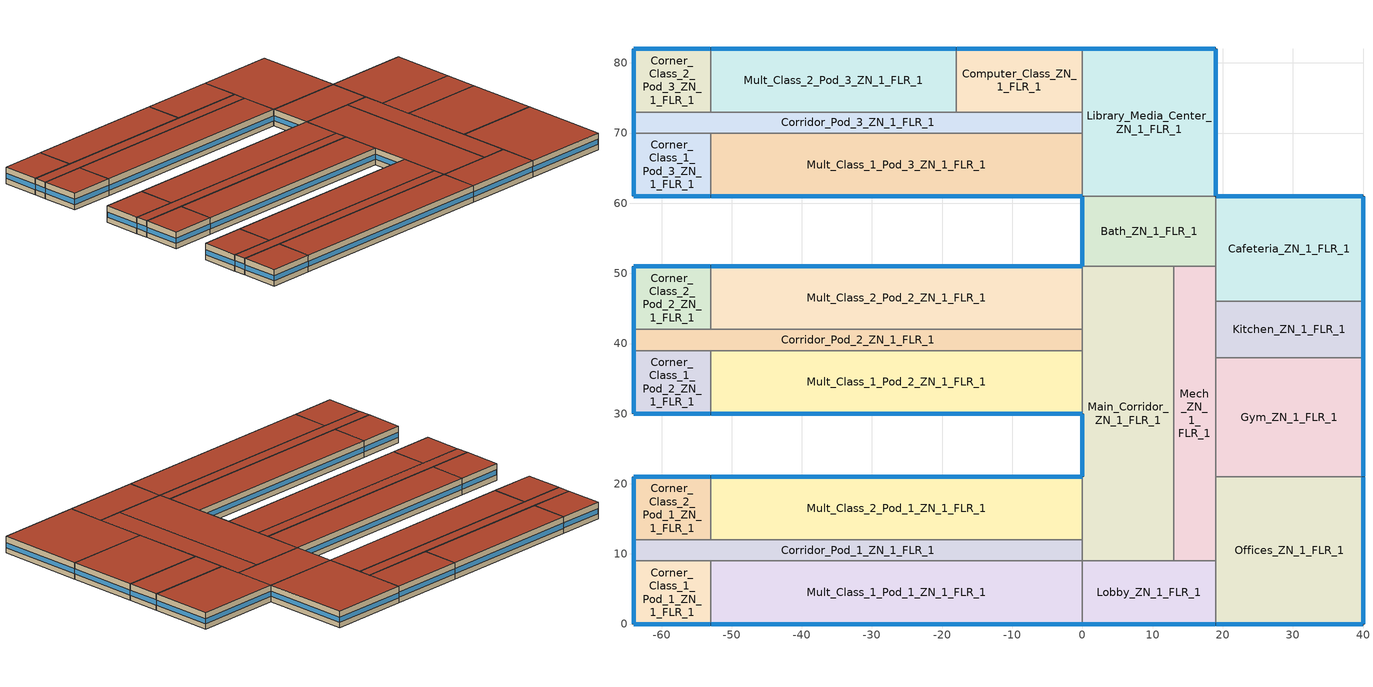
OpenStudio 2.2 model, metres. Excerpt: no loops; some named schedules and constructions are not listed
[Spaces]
Library_Media_Center_ZN_1_FLR_1
 floor ground: 19,82 19,61 0,61 0,82 z0
 wall outside: 19,61 19,82 0,82 z0:4
 wall to Computer_Class_ZN_1_FLR_1: 0,82 0,73 z0:4
 wall to Bath_ZN_1_FLR_1: 0,61 19,61 z0:4
 wall to Mult_Class_1_Pod_3_ZN_1_FLR_1: 0,70 0,61 z0:4
 wall to Corridor_Pod_3_ZN_1_FLR_1: 0,73 0,70 z0:4
 window: 19,61.05 19,81.95 / 18.95,82 0.05,82 z1.29:2.51
 roof outside: 19,61 19,82 0,82 0,61 z4
Main_Corridor_ZN_1_FLR_1
 floor ground: 13,51 13,9 0,9 0,51 z0
 wall outside: 0,30 0,21 z0:4
 wall to Lobby_ZN_1_FLR_1: 0,9 13,9 z0:4
 wall to Mult_Class_2_Pod_2_ZN_1_FLR_1: 0,51 0,42 z0:4
 wall to Mult_Class_2_Pod_1_ZN_1_FLR_1: 0,21 0,12 z0:4
 wall to Corridor_Pod_1_ZN_1_FLR_1: 0,12 0,9 z0:4
 wall to Bath_ZN_1_FLR_1: 13,51 0,51 z0:4
 wall to Mech_ZN_1_FLR_1: 13,9 13,51 z0:4
 wall to Corridor_Pod_2_ZN_1_FLR_1: 0,42 0,39 z0:4
 wall to Mult_Class_1_Pod_2_ZN_1_FLR_1: 0,39 0,30 z0:4
 window: 0,29.95 0,21.05 z1.29:2.52
 roof outside: 13,9 13,51 0,51 0,9 z4
Corridor_Pod_2_ZN_1_FLR_1
 floor ground: 0,42 0,39 -64,39 -64,42 z0
 wall outside: -64,42 -64,39 z0:4
 wall to Corner_Class_2_Pod_2_ZN_1_FLR_1: -53,42 -64,42 z0:4
 wall to Mult_Class_1_Pod_2_ZN_1_FLR_1: -53,39 0,39 z0:4
 wall to Corner_Class_1_Pod_2_ZN_1_FLR_1: -64,39 -53,39 z0:4
 wall to Mult_Class_2_Pod_2_ZN_1_FLR_1: 0,42 -53,42 z0:4
 window: -64,41.95 -64,39.05 z1.29:2.55
 roof outside: 0,39 0,42 -64,42 -64,39 z4
Kitchen_ZN_1_FLR_1
 floor ground: 40,46 40,38 19,38 19,46 z0
 wall outside: 40,38 40,46 z0:4
 wall to Mech_ZN_1_FLR_1: 19,46 19,38 z0:4
 wall to Cafeteria_ZN_1_FLR_1: 40,46 19,46 z0:4
 wall to Gym_ZN_1_FLR_1: 19,38 40,38 z0:4
 window: 40,38.05 40,45.95 z1.29:2.52
 roof outside: 40,38 40,46 19,46 19,38 z4
Computer_Class_ZN_1_FLR_1
 floor ground: 0,82 0,73 -18,73 -18,82 z0
 wall outside: 0,82 -18,82 z0:4
 wall to Corridor_Pod_3_ZN_1_FLR_1: -18,73 0,73 z0:4
 wall to Mult_Class_2_Pod_3_ZN_1_FLR_1: -18,82 -18,73 z0:4
 window: -0.05,82 -17.95,82 z1.29:2.51
 roof outside: 0,73 0,82 -18,82 -18,73 z4
Corner_Class_2_Pod_2_ZN_1_FLR_1
 floor ground: -53,51 -53,42 -64,42 -64,51 z0
 wall outside: -53,51 -64,51 -64,42 z0:4
 wall to Mult_Class_2_Pod_2_ZN_1_FLR_1: -53,42 -53,51 z0:4
 window: -53.05,51 -63.95,51 z1.29:2.51; -64,50.95 -64,42.05 z1.29:2.52
 roof outside: -53,42 -53,51 -64,51 -64,42 z4
Corridor_Pod_3_ZN_1_FLR_1
 floor ground: 0,73 0,70 -64,70 -64,73 z0
 wall outside: -64,73 -64,70 z0:4
 wall to Mult_Class_2_Pod_3_ZN_1_FLR_1: -18,73 -53,73 z0:4
 wall to Corner_Class_2_Pod_3_ZN_1_FLR_1: -53,73 -64,73 z0:4
 wall to Mult_Class_1_Pod_3_ZN_1_FLR_1: -53,70 0,70 z0:4
 wall to Corner_Class_1_Pod_3_ZN_1_FLR_1: -64,70 -53,70 z0:4
 window: -64,72.95 -64,70.05 z1.29:2.55
 roof outside: 0,70 0,73 -64,73 -64,70 z4
Mech_ZN_1_FLR_1
 floor ground: 19,51 19,9 13,9 13,51 z0
 wall to Lobby_ZN_1_FLR_1: 13,9 19,9 z0:4
 wall to Offices_ZN_1_FLR_1: 19,9 19,21 z0:4
 wall to Gym_ZN_1_FLR_1: 19,21 19,38 z0:4
 wall to Bath_ZN_1_FLR_1: 19,51 13,51 z0:4
 wall to Cafeteria_ZN_1_FLR_1: 19,46 19,51 z0:4
 roof outside: 19,9 19,51 13,51 13,9 z4
Mult_Class_1_Pod_1_ZN_1_FLR_1
 floor ground: 0,9 0,0 -53,0 -53,9 z0
 wall outside: -53,0 0,0 z0:4
 wall to Lobby_ZN_1_FLR_1: 0,0 0,9 z0:4
 wall to Corridor_Pod_1_ZN_1_FLR_1: 0,9 -53,9 z0:4
 wall to Corner_Class_1_Pod_1_ZN_1_FLR_1: -53,9 -53,0 z0:4
 window: -52.95,0 -0.05,0 z1.29:2.5
 roof outside: 0,0 0,9 -53,9 -53,0 z4
Mult_Class_1_Pod_2_ZN_1_FLR_1
 floor ground: 0,39 0,30 -53,30 -53,39 z0
 wall outside: -53,30 0,30 z0:4
 wall to Corner_Class_1_Pod_2_ZN_1_FLR_1: -53,39 -53,30 z0:4
 window: -52.95,30 -0.05,30 z1.29:2.5
 roof outside: 0,30 0,39 -53,39 -53,30 z4
Cafeteria_ZN_1_FLR_1
 floor ground: 40,61 40,46 19,46 19,61 z0
 wall outside: 40,46 40,61 19,61 z0:4
 wall to Bath_ZN_1_FLR_1: 19,61 19,51 z0:4
 window: 39.95,61 19.05,61 / 40,46.05 40,60.95 z1.29:2.51
 roof outside: 40,46 40,61 19,61 19,46 z4
Corner_Class_2_Pod_3_ZN_1_FLR_1
 floor ground: -53,82 -53,73 -64,73 -64,82 z0
 wall outside: -53,82 -64,82 -64,73 z0:4
 wall to Mult_Class_2_Pod_3_ZN_1_FLR_1: -53,73 -53,82 z0:4
 window: -64,81.95 -64,73.05 z1.29:2.52; -53.05,82 -63.95,82 z1.29:2.51
 roof outside: -53,73 -53,82 -64,82 -64,73 z4
Corner_Class_2_Pod_1_ZN_1_FLR_1
 floor ground: -53,21 -53,12 -64,12 -64,21 z0
 wall outside: -53,21 -64,21 -64,12 z0:4
 wall to Mult_Class_2_Pod_1_ZN_1_FLR_1: -53,12 -53,21 z0:4
 wall to Corridor_Pod_1_ZN_1_FLR_1: -64,12 -53,12 z0:4
 window: -53.05,21 -63.95,21 z1.29:2.51; -64,20.95 -64,12.05 z1.29:2.52
 roof outside: -53,12 -53,21 -64,21 -64,12 z4
Corridor_Pod_1_ZN_1_FLR_1
 floor ground: 0,12 0,9 -64,9 -64,12 z0
 wall outside: -64,12 -64,9 z0:4
 wall to Corner_Class_1_Pod_1_ZN_1_FLR_1: -64,9 -53,9 z0:4
 wall to Mult_Class_2_Pod_1_ZN_1_FLR_1: 0,12 -53,12 z0:4
 window: -64,11.95 -64,9.05 z1.29:2.55
 roof outside: 0,9 0,12 -64,12 -64,9 z4
Mult_Class_2_Pod_2_ZN_1_FLR_1
 floor ground: 0,51 0,42 -53,42 -53,51 z0
 wall outside: 0,51 -53,51 z0:4
 window: -0.05,51 -52.95,51 z1.29:2.5
 roof outside: 0,42 0,51 -53,51 -53,42 z4
Bath_ZN_1_FLR_1
 floor ground: 19,61 19,51 0,51 0,61 z0
 wall outside: 0,61 0,51 z0:4
 window: 0,60.95 0,51.05 z1.29:2.51
 roof outside: 19,51 19,61 0,61 0,51 z4
Corner_Class_1_Pod_3_ZN_1_FLR_1
 floor ground: -53,70 -53,61 -64,61 -64,70 z0
 wall outside: -64,70 -64,61 -53,61 z0:4
 wall to Mult_Class_1_Pod_3_ZN_1_FLR_1: -53,61 -53,70 z0:4
 window: -64,69.95 -64,61.05 z1.29:2.52; -63.95,61 -53.05,61 z1.29:2.51
 roof outside: -53,61 -53,70 -64,70 -64,61 z4
Gym_ZN_1_FLR_1
 floor ground: 40,38 40,21 19,21 19,38 z0
 wall outside: 40,21 40,38 z0:4
 wall to Offices_ZN_1_FLR_1: 19,21 40,21 z0:4
 window: 40,21.05 40,37.95 z1.29:2.51
 roof outside: 40,21 40,38 19,38 19,21 z4
Lobby_ZN_1_FLR_1
 floor ground: 19,9 19,0 0,0 0,9 z0
 wall outside: 0,0 19,0 z0:4
 wall to Offices_ZN_1_FLR_1: 19,0 19,9 z0:4
 window: 0.05,0 18.95,0 z1.29:2.51
 roof outside: 19,0 19,9 0,9 0,0 z4
Mult_Class_2_Pod_1_ZN_1_FLR_1
 floor ground: 0,21 0,12 -53,12 -53,21 z0
 wall outside: 0,21 -53,21 z0:4
 window: -0.05,21 -52.95,21 z1.29:2.5
 roof outside: 0,12 0,21 -53,21 -53,12 z4
Mult_Class_2_Pod_3_ZN_1_FLR_1
 floor ground: -18,82 -18,73 -53,73 -53,82 z0
 wall outside: -18,82 -53,82 z0:4
 window: -18.05,82 -52.95,82 z1.29:2.5
 roof outside: -18,73 -18,82 -53,82 -53,73 z4
Offices_ZN_1_FLR_1
 floor ground: 40,21 40,0 19,0 19,21 z0
 wall outside: 19,0 40,0 40,21 z0:4
 window: 19.05,0 39.95,0 / 40,0.05 40,20.95 z1.29:2.51
 roof outside: 40,0 40,21 19,21 19,0 z4
Mult_Class_1_Pod_3_ZN_1_FLR_1
 floor ground: 0,70 0,61 -53,61 -53,70 z0
 wall outside: -53,61 0,61 z0:4
 window: -52.95,61 -0.05,61 z1.29:2.5
 roof outside: 0,61 0,70 -53,70 -53,61 z4
Corner_Class_1_Pod_2_ZN_1_FLR_1
 floor ground: -53,39 -53,30 -64,30 -64,39 z0
 wall outside: -64,39 -64,30 -53,30 z0:4
 window: -64,38.95 -64,30.05 z1.29:2.52; -63.95,30 -53.05,30 z1.29:2.51
 roof outside: -53,30 -53,39 -64,39 -64,30 z4
Corner_Class_1_Pod_1_ZN_1_FLR_1
 floor ground: -53,9 -53,0 -64,0 -64,9 z0
 wall outside: -64,9 -64,0 -53,0 z0:4
 window: -63.95,0 -53.05,0 z1.29:2.51; -64,8.95 -64,0.05 z1.29:2.52
 roof outside: -53,0 -53,9 -64,9 -64,0 z4
[Site]
Estevan_SK_CAN: Latitude {deg}=49.22; Longitude {deg}=-102.97; Time Zone {hr}=-6; Elevation {m}=581; Terrain=City
[Building]
NECB 2011-PrimarySchool-NECB HDD Method-CAN_SK_Estevan.718620_CWEC.epw created: 2017-07-10 19:31:49 +0000: North Axis {deg}=0; Default Construction Set=NECB 2011 - PriSchl - NECB HDD Method at climate 7a; Standards Number of Stories=1; Standards Number of Above Ground Stories=1; Standards Building Type=PrimarySchool
[Site:GroundTemperature:BuildingSurface]
19.527, 19.502, 19.536, 19.598, 20.002, 21.64, 22.225, 22.375, 21.449, 20.121, 19.802, 19.633
[Site:WaterMainsTemperature]
Calculation Method=Correlation; Annual Average Outdoor Air Temperature {C}=3.73333; Maximum Difference In Monthly Average Outdoor Air Temperatures {deltaC}=35.1
[SizingPeriod:DesignDay] Barometric Pressure {Pa}=94537; Sky Clearness=0; Rain Indicator=0; Snow Indicator=0; Day of Month=21; Daylight Saving Time Indicator=0; Humidity Indicating Type=Wetbulb; Dry-Bulb Temperature Range Modifier Type=DefaultMultipliers
Name | Maximum Dry-Bulb Temperature {C} | Daily Dry-Bulb Temperature Range {deltaC} | Humidity Indicating Conditions at Maximum Dry-Bulb | Wind Speed {m/s} | Wind Direction {deg} | Month | Day Type | Solar Model Indicator | ASHRAE Taub | ASHRAE Taud
Estevan Ann Clg .4% Condns WB=>MDB | 28.2 | 13 | 21.4 | 5.8 | 180 | 7 | SummerDesignDay | ASHRAETau | 0.384 | 2.254
Estevan Ann Clg .4% Condns DB=>MWB | 32.2 | 13 | 19.2 | 5.8 | 180 | 7 | SummerDesignDay | ASHRAETau | 0.384 | 2.254
Estevan Ann Htg 99.6% Condns DB | -32.7 | 0 | -32.7 | 4.6 | 290 | 1 | WinterDesignDay | ASHRAEClearSky
[Material:NoMass]
CP02 CARPET PAD: Roughness=VeryRough; Thermal Resistance {m2-K/W}=0.21648; Thermal Absorptance=0.9; Solar Absorptance=0.7; Visible Absorptance=0.8
[Material]
Name | Roughness | Thickness {m} | Conductivity {W/m-K} | Density {kg/m3} | Specific Heat {J/kg-K} | Thermal Absorptance | Solar Absorptance | Visible Absorptance
100mm Normalweight concrete floor | MediumSmooth | 0.1016 | 2.31 | 2322 | 832
G01 13mm gypsum board | Smooth | 0.0127 | 0.16 | 800 | 1090 | 0.9 | 0.7 | 0.5
G05 25mm wood | MediumSmooth | 0.0254 | 0.15 | 608 | 1630 | 0.9 | 0.5 | 0.5
[Construction]
Typical Interior Floor: 100mm Normalweight concrete floor, CP02 CARPET PAD
Typical Interior Wall: G01 13mm gypsum board, G01 13mm gypsum board
Typical Interior Ceiling: CP02 CARPET PAD, 100mm Normalweight concrete floor
Typical Interior Window: Clear 3mm
Typical Interior Door; Typical Interior Partition: G05 25mm wood
Customized Fenestration: cond=0.220 tvis=0.220 tsol=0.232: Customized Fenestration:: cond=0.220 tvis=0.220 tsol=0.232
Customized Fenestration: cond=0.220 tvis=0.441 tsol=0.279: Customized Fenestration:: cond=0.220 tvis=0.441 tsol=0.279
Customized Fenestration: cond=0.220 tvis=0.294 tsol=0.332: Customized Fenestration:: cond=0.220 tvis=0.294 tsol=0.332
Customized Fenestration: cond=0.220 tvis=0.898 tsol=0.837: Customized Fenestration:: cond=0.220 tvis=0.898 tsol=0.837
[DefaultConstructionSet]
NECB 2011 - PriSchl - NECB HDD Method at climate 7a: Default Exterior Surface Constructions=NECB 2011 - PriSchl - NECB HDD Method at climate 7a; Default Interior Surface Constructions=Default Surface Constructions 2; Default Ground Contact Surface Constructions=NECB 2011 - PriSchl - NECB HDD Method at climate 7a 1; Default Exterior SubSurface Constructions=NECB 2011 - PriSchl - NECB HDD Method at climate 7a; Default Interior SubSurface Constructions=Default Sub Surface Constructions 2; Interior Partition Construction=Typical Interior Partition
[DefaultSurfaceConstructions]
Name | Floor Construction | Wall Construction | Roof Ceiling Construction
Default Surface Constructions 2 | Typical Interior Floor | Typical Interior Wall | Typical Interior Ceiling
NECB 2011 - PriSchl - NECB HDD Method at climate 7a | Customized opaque construction {62a47ee5-7b50-4892-9b88-618a219ac987} to conductance of 0.162 | Customized opaque construction {0a3989c9-b129-4290-8fd6-cc4d9d13fbb4} to conductance of 0.21 | Customized opaque construction {e06d9729-eaa1-4a2a-bd25-5a8fb33cf9aa} to conductance of 0.162
NECB 2011 - PriSchl - NECB HDD Method at climate 7a 1 | Customized opaque construction {0be42065-6c56-4ac6-b2bf-4bf30fea9607} to conductance of 0.757 | Customized opaque construction {0be42065-6c56-4ac6-b2bf-4bf30fea9607} to conductance of 0.284 | Customized opaque construction {0be42065-6c56-4ac6-b2bf-4bf30fea9607} to conductance of 0.284
[DefaultSubSurfaceConstructions]
Name | Fixed Window Construction | Operable Window Construction | Door Construction | Glass Door Construction | Overhead Door Construction | Skylight Construction | Tubular Daylight Dome Construction | Tubular Daylight Diffuser Construction
Default Sub Surface Constructions 2 | Typical Interior Window | Typical Interior Window | Typical Interior Door
NECB 2011 - PriSchl - NECB HDD Method at climate 7a | Customized Fenestration: cond=0.220 tvis=0.220 tsol=0.232 | Customized Fenestration: cond=0.220 tvis=0.220 tsol=0.232 | Customized opaque construction {472b7b39-3f8b-4ff4-ad2d-059c4a38a858} to conductance of 2.2 | Customized Fenestration: cond=0.220 tvis=0.441 tsol=0.279 | Customized opaque construction {4b677029-2db3-4b89-9838-3745e2e176c3} to conductance of 2.2 | Customized Fenestration: cond=0.220 tvis=0.294 tsol=0.332 | Customized Fenestration: cond=0.220 tvis=0.898 tsol=0.837 | Customized Fenestration: cond=0.220 tvis=0.898 tsol=0.837
[WindowMaterial:Glazing]
Clear 3mm: Optical Data Type=SpectralAverage; Thickness {m}=0.003; Solar Transmittance at Normal Incidence=0.837; Front Side Solar Reflectance at Normal Incidence=0.075; Back Side Solar Reflectance at Normal Incidence=0.075; Visible Transmittance at Normal Incidence=0.898; Front Side Visible Reflectance at Normal Incidence=0.081; Back Side Visible Reflectance at Normal Incidence=0.081; Infrared Transmittance at Normal Incidence=0; Front Side Infrared Hemispherical Emissivity=0.84; Back Side Infrared Hemispherical Emissivity=0.84; Conductivity {W/m-K}=0.9; Dirt Correction Factor for Solar and Visible Transmittance=1; Solar Diffusing=No
[WindowMaterial:SimpleGlazingSystem] U-Factor {W/m2-K}=2.2; Solar Heat Gain Coefficient=0.6; Visible Transmittance=0.21
Customized Fenestration:: cond=0.220 tvis=0.220 tsol=0.232; Customized Fenestration:: cond=0.220 tvis=0.441 tsol=0.279; Customized Fenestration:: cond=0.220 tvis=0.294 tsol=0.332; Customized Fenestration:: cond=0.220 tvis=0.898 tsol=0.837
[Space] Building Story=Building Story 1; Part of Total Floor Area=Yes
Name | Space Type | Thermal Zone
Corner_Class_2_Pod_3_ZN_1_FLR_1 | Space Function Classroom/lecture/training | Sp-Corner_Class_2_Pod_3_ZN_1_FLR_1 Sys-3 Flr-1 Sch-D HPlcmt-north ZN
Library_Media_Center_ZN_1_FLR_1 | Space Function Library - reading | Sp-Library_Media_Center_ZN_1_FLR_1 Sys-3 Flr-1 Sch-C HPlcmt-east ZN
Main_Corridor_ZN_1_FLR_1 | Space Function Corr. >= 2.4m wide-sch-D | Sp-Main_Corridor_ZN_1_FLR_1 Sys-3 Flr-1 Sch-D HPlcmt-west ZN
Corridor_Pod_2_ZN_1_FLR_1 | Space Function Corr. >= 2.4m wide-sch-D | Sp-Corridor_Pod_2_ZN_1_FLR_1 Sys-3 Flr-1 Sch-D HPlcmt-west ZN
Mult_Class_2_Pod_2_ZN_1_FLR_1 | Space Function Classroom/lecture/training | Sp-Mult_Class_2_Pod_2_ZN_1_FLR_1 Sys-3 Flr-1 Sch-D HPlcmt-north ZN
Kitchen_ZN_1_FLR_1 | Space Function Food preparation | Sp-Kitchen_ZN_1_FLR_1 Sys-3 Flr-1 Sch-B HPlcmt-east ZN
Mult_Class_1_Pod_3_ZN_1_FLR_1 | Space Function Classroom/lecture/training | Sp-Mult_Class_1_Pod_3_ZN_1_FLR_1 Sys-3 Flr-1 Sch-D HPlcmt-south ZN
Corridor_Pod_1_ZN_1_FLR_1 | Space Function Corr. >= 2.4m wide-sch-D | Sp-Corridor_Pod_1_ZN_1_FLR_1 Sys-3 Flr-1 Sch-D HPlcmt-west ZN
Computer_Class_ZN_1_FLR_1 | Space Function Classroom/lecture/training | Sp-Computer_Class_ZN_1_FLR_1 Sys-3 Flr-1 Sch-D HPlcmt-north ZN
Mult_Class_1_Pod_2_ZN_1_FLR_1 | Space Function Classroom/lecture/training | Sp-Mult_Class_1_Pod_2_ZN_1_FLR_1 Sys-3 Flr-1 Sch-D HPlcmt-south ZN
Mult_Class_2_Pod_1_ZN_1_FLR_1 | Space Function Classroom/lecture/training | Sp-Mult_Class_2_Pod_1_ZN_1_FLR_1 Sys-3 Flr-1 Sch-D HPlcmt-north ZN
Corner_Class_2_Pod_2_ZN_1_FLR_1 | Space Function Classroom/lecture/training | Sp-Corner_Class_2_Pod_2_ZN_1_FLR_1 Sys-3 Flr-1 Sch-D HPlcmt-north ZN
Mult_Class_1_Pod_1_ZN_1_FLR_1 | Space Function Classroom/lecture/training | Sp-Mult_Class_1_Pod_1_ZN_1_FLR_1 Sys-3 Flr-1 Sch-D HPlcmt-south ZN
Corner_Class_1_Pod_1_ZN_1_FLR_1 | Space Function Classroom/lecture/training | Sp-Corner_Class_1_Pod_1_ZN_1_FLR_1 Sys-3 Flr-1 Sch-D HPlcmt-south ZN
Corridor_Pod_3_ZN_1_FLR_1 | Space Function Corr. >= 2.4m wide-sch-D | Sp-Corridor_Pod_3_ZN_1_FLR_1 Sys-3 Flr-1 Sch-D HPlcmt-west ZN
Mech_ZN_1_FLR_1 | Space Function Electrical/Mechanical-sch-D | Sp-Mech_ZN_1_FLR_1 Sys-3 Flr-1 Sch-D HPlcmt-core ZN
Cafeteria_ZN_1_FLR_1 | Space Function Conf./meet./multi-purpose | Sp-Cafeteria_ZN_1_FLR_1 Sys-3 Flr-1 Sch-C HPlcmt-north ZN
Corner_Class_2_Pod_1_ZN_1_FLR_1 | Space Function Classroom/lecture/training | Sp-Corner_Class_2_Pod_1_ZN_1_FLR_1 Sys-3 Flr-1 Sch-D HPlcmt-north ZN
Bath_ZN_1_FLR_1 | Space Function Washroom-sch-D | Sp-Bath_ZN_1_FLR_1 Sys-3 Flr-1 Sch-D HPlcmt-west ZN
Corner_Class_1_Pod_3_ZN_1_FLR_1 | Space Function Classroom/lecture/training | Sp-Corner_Class_1_Pod_3_ZN_1_FLR_1 Sys-3 Flr-1 Sch-D HPlcmt-south ZN
Corner_Class_1_Pod_2_ZN_1_FLR_1 | Space Function Classroom/lecture/training | Sp-Corner_Class_1_Pod_2_ZN_1_FLR_1 Sys-3 Flr-1 Sch-D HPlcmt-south ZN
Offices_ZN_1_FLR_1 | Space Function Office - enclosed | Sp-Offices_ZN_1_FLR_1 Sys-3 Flr-1 Sch-A HPlcmt-east ZN
Gym_ZN_1_FLR_1 | Space Function Gym - play | Sp-Gym_ZN_1_FLR_1 Sys-3 Flr-1 Sch-B HPlcmt-east ZN
Lobby_ZN_1_FLR_1 | Space Function Lobby - elevator | Sp-Lobby_ZN_1_FLR_1 Sys-3 Flr-1 Sch-C HPlcmt-south ZN
Mult_Class_2_Pod_3_ZN_1_FLR_1 | Space Function Classroom/lecture/training | Sp-Mult_Class_2_Pod_3_ZN_1_FLR_1 Sys-3 Flr-1 Sch-D HPlcmt-north ZN
[BuildingStory]
Building Story 1: Nominal Z Coordinate {m}=0
[SpaceType] Standards Building Type=Space Function
Name | Default Schedule Set | Design Specification Outdoor Air Object | Standards Space Type
Space Function Washroom-sch-D | Space Function Washroom-sch-D Schedule Set | Space Function Washroom-sch-D Ventilation | Washroom-sch-D
Space Function Conf./meet./multi-purpose | Space Function Conf./meet./multi-purpose Schedule Set | Space Function Conf./meet./multi-purpose Ventilation | Conf./meet./multi-purpose
Space Function Classroom/lecture/training | Space Function Classroom/lecture/training Schedule Set | Space Function Classroom/lecture/training Ventilation | Classroom/lecture/training
Space Function Corr. >= 2.4m wide-sch-D | Space Function Corr. >= 2.4m wide-sch-D Schedule Set | Space Function Corr. >= 2.4m wide-sch-D Ventilation | Corr. >= 2.4m wide-sch-D
Space Function Gym - play | Space Function Gym - play Schedule Set | Space Function Gym - play Ventilation | Gym - play
Space Function Food preparation | Space Function Food preparation Schedule Set | Space Function Food preparation Ventilation | Food preparation
Space Function Library - reading | Space Function Library - reading Schedule Set | Space Function Library - reading Ventilation | Library - reading
Space Function Lobby - elevator | Space Function Lobby - elevator Schedule Set | Space Function Lobby - elevator Ventilation | Lobby - elevator
Space Function Electrical/Mechanical-sch-D | Space Function Electrical/Mechanical-sch-D Schedule Set | Space Function Electrical/Mechanical-sch-D Ventilation | Electrical/Mechanical-sch-D
Space Function Office - enclosed | Space Function Office - enclosed Schedule Set | Space Function Office - enclosed Ventilation | Office - enclosed
[People:Definition] Number of People Calculation Method=People/Area; Fraction Radiant=0.3
Name | People per Space Floor Area {person/m2}
Space Function Classroom/lecture/training People Definition | 0.133365
Space Function Conf./meet./multi-purpose People Definition; Space Function Gym - play People Definition | 0.199993
Space Function Corr. >= 2.4m wide-sch-D People Definition | 0.0100104
Space Function Electrical/Mechanical-sch-D People Definition | 0.0049514
Space Function Food preparation People Definition; Space Function Library - reading People Definition; Space Function Office - enclosed People Definition | 0.0500522
Space Function Lobby - elevator People Definition | 0.0999967
Space Function Washroom-sch-D People Definition | 0.0333681
[People] Work Efficiency Schedule=Work Efficiency Schedule; Clothing Insulation Schedule=Clothing Schedule; Air Velocity Schedule=Air Velocity Schedule
Name | People Definition | Space or SpaceType
Space Function Classroom/lecture/training People | Space Function Classroom/lecture/training People Definition | Space Function Classroom/lecture/training
Space Function Conf./meet./multi-purpose People | Space Function Conf./meet./multi-purpose People Definition | Space Function Conf./meet./multi-purpose
Space Function Corr. >= 2.4m wide-sch-D People | Space Function Corr. >= 2.4m wide-sch-D People Definition | Space Function Corr. >= 2.4m wide-sch-D
Space Function Electrical/Mechanical-sch-D People | Space Function Electrical/Mechanical-sch-D People Definition | Space Function Electrical/Mechanical-sch-D
Space Function Food preparation People | Space Function Food preparation People Definition | Space Function Food preparation
Space Function Gym - play People | Space Function Gym - play People Definition | Space Function Gym - play
Space Function Library - reading People | Space Function Library - reading People Definition | Space Function Library - reading
Space Function Lobby - elevator People | Space Function Lobby - elevator People Definition | Space Function Lobby - elevator
Space Function Office - enclosed People | Space Function Office - enclosed People Definition | Space Function Office - enclosed
Space Function Washroom-sch-D People | Space Function Washroom-sch-D People Definition | Space Function Washroom-sch-D
[Lights:Definition] Design Level Calculation Method=Watts/Area; Fraction Radiant=0.5; Fraction Visible=0.2
Name | Watts per Space Floor Area {W/m2}
Space Function Classroom/lecture/training Lights Definition | 11.9699
Space Function Conf./meet./multi-purpose Lights Definition | 11.8799
Space Function Corr. >= 2.4m wide-sch-D Lights Definition | 7.09994
Space Function Electrical/Mechanical-sch-D Lights Definition | 13.2999
Space Function Food preparation Lights Definition | 10.6999
Space Function Gym - play Lights Definition | 12.8999
Space Function Library - reading Lights Definition | 9.99992
Space Function Lobby - elevator Lights Definition | 6.89994
Space Function Office - enclosed Lights Definition | 11.8999
Space Function Washroom-sch-D Lights Definition | 9.44992
[Lights]
Name | Lights Definition | Space or SpaceType
Space Function Classroom/lecture/training Lights | Space Function Classroom/lecture/training Lights Definition | Space Function Classroom/lecture/training
Space Function Conf./meet./multi-purpose Lights | Space Function Conf./meet./multi-purpose Lights Definition | Space Function Conf./meet./multi-purpose
Space Function Corr. >= 2.4m wide-sch-D Lights | Space Function Corr. >= 2.4m wide-sch-D Lights Definition | Space Function Corr. >= 2.4m wide-sch-D
Space Function Electrical/Mechanical-sch-D Lights | Space Function Electrical/Mechanical-sch-D Lights Definition | Space Function Electrical/Mechanical-sch-D
Space Function Food preparation Lights | Space Function Food preparation Lights Definition | Space Function Food preparation
Space Function Gym - play Lights | Space Function Gym - play Lights Definition | Space Function Gym - play
Space Function Library - reading Lights | Space Function Library - reading Lights Definition | Space Function Library - reading
Space Function Lobby - elevator Lights | Space Function Lobby - elevator Lights Definition | Space Function Lobby - elevator
Space Function Office - enclosed Lights | Space Function Office - enclosed Lights Definition | Space Function Office - enclosed
Space Function Washroom-sch-D Lights | Space Function Washroom-sch-D Lights Definition | Space Function Washroom-sch-D
[ElectricEquipment:Definition] Design Level Calculation Method=Watts/Area; Fraction Radiant=0.5
Name | Watts per Space Floor Area {W/m2}
Space Function Classroom/lecture/training Elec Equip Definition | 4.99996
Space Function Conf./meet./multi-purpose Elec Equip Definition; Space Function Electrical/Mechanical-sch-D Elec Equip Definition; Space Function Library - reading Elec Equip Definition; Space Function Lobby - elevator Elec Equip Definition; Space Function Washroom-sch-D Elec Equip Definition | 0.999992
Space Function Food preparation Elec Equip Definition | 9.99992
Space Function Gym - play Elec Equip Definition | 1.49999
Space Function Office - enclosed Elec Equip Definition | 7.49994
[ElectricEquipment]
Name | Electric Equipment Definition | Space or SpaceType
Space Function Classroom/lecture/training Elec Equip | Space Function Classroom/lecture/training Elec Equip Definition | Space Function Classroom/lecture/training
Space Function Conf./meet./multi-purpose Elec Equip | Space Function Conf./meet./multi-purpose Elec Equip Definition | Space Function Conf./meet./multi-purpose
Space Function Electrical/Mechanical-sch-D Elec Equip | Space Function Electrical/Mechanical-sch-D Elec Equip Definition | Space Function Electrical/Mechanical-sch-D
Space Function Food preparation Elec Equip | Space Function Food preparation Elec Equip Definition | Space Function Food preparation
Space Function Gym - play Elec Equip | Space Function Gym - play Elec Equip Definition | Space Function Gym - play
Space Function Library - reading Elec Equip | Space Function Library - reading Elec Equip Definition | Space Function Library - reading
Space Function Lobby - elevator Elec Equip | Space Function Lobby - elevator Elec Equip Definition | Space Function Lobby - elevator
Space Function Office - enclosed Elec Equip | Space Function Office - enclosed Elec Equip Definition | Space Function Office - enclosed
Space Function Washroom-sch-D Elec Equip | Space Function Washroom-sch-D Elec Equip Definition | Space Function Washroom-sch-D
[DesignSpecification:OutdoorAir] Outdoor Air Method=Sum
Name | Outdoor Air Flow per Floor Area {m3/s-m2}
Space Function Classroom/lecture/training Ventilation | 0.00278384
Space Function Conf./meet./multi-purpose Ventilation | 0.0015748
Space Function Corr. >= 2.4m wide-sch-D Ventilation; Space Function Electrical/Mechanical-sch-D Ventilation; Space Function Washroom-sch-D Ventilation | 0.0003048
Space Function Food preparation Ventilation | 0.0013716
Space Function Gym - play Ventilation | 0.001524
Space Function Library - reading Ventilation | 0.0008636
Space Function Lobby - elevator Ventilation | 0.0041148
Space Function Office - enclosed Ventilation | 0.0004318
[DefaultScheduleSet] People Activity Level Schedule=NECB-Activity; Infiltration Schedule=Always On
Name | Number of People Schedule | Lighting Schedule | Electric Equipment Schedule
Space Function Classroom/lecture/training Schedule Set; Space Function Corr. >= 2.4m wide-sch-D Schedule Set; Space Function Electrical/Mechanical-sch-D Schedule Set; Space Function Washroom-sch-D Schedule Set | NECB-D-Occupancy | NECB-D-Lighting | NECB-D-Electric-Equipment
Space Function Conf./meet./multi-purpose Schedule Set; Space Function Library - reading Schedule Set; Space Function Lobby - elevator Schedule Set | NECB-C-Occupancy | NECB-C-Lighting | NECB-C-Electric-Equipment
Space Function Food preparation Schedule Set; Space Function Gym - play Schedule Set | NECB-B-Occupancy | NECB-B-Lighting | NECB-B-Electric-Equipment
Space Function Office - enclosed Schedule Set | NECB-A-Occupancy | NECB-A-Lighting | NECB-A-Electric-Equipment
[ThermostatSetpoint:DualSetpoint]
Name | Heating Setpoint Temperature Schedule | Cooling Setpoint Temperature Schedule
Space Function Classroom/lecture/training Thermostat 14; Space Function Classroom/lecture/training Thermostat 15; Space Function Classroom/lecture/training Thermostat 16; Space Function Classroom/lecture/training Thermostat 17; Space Function Classroom/lecture/training Thermostat 18; Space Function Classroom/lecture/training Thermostat 19; Space Function Classroom/lecture/training Thermostat 20; Space Function Corr. >= 2.4m wide-sch-D Thermostat 5; Space Function Corr. >= 2.4m wide-sch-D Thermostat 6; Space Function Washroom-sch-D Thermostat 2; Space Function Corr. >= 2.4m wide-sch-D Thermostat 7; Space Function Corr. >= 2.4m wide-sch-D Thermostat 8; Space Function Classroom/lecture/training Thermostat 21; Space Function Classroom/lecture/training Thermostat 22; Space Function Classroom/lecture/training Thermostat 23; Space Function Classroom/lecture/training Thermostat 24; Space Function Classroom/lecture/training Thermostat 25; Space Function Classroom/lecture/training Thermostat 26; Space Function Electrical/Mechanical-sch-D Thermostat 2 | NECB-D-Thermostat Setpoint-Heating | NECB-D-Thermostat Setpoint-Cooling
Space Function Conf./meet./multi-purpose Thermostat 2; Space Function Library - reading Thermostat 2; Space Function Lobby - elevator Thermostat 2 | NECB-C-Thermostat Setpoint-Heating | NECB-C-Thermostat Setpoint-Cooling
Space Function Gym - play Thermostat 2; Space Function Food preparation Thermostat 2 | NECB-B-Thermostat Setpoint-Heating | NECB-B-Thermostat Setpoint-Cooling
Space Function Office - enclosed Thermostat 2 | NECB-A-Thermostat Setpoint-Heating | NECB-A-Thermostat Setpoint-Cooling
[SpaceInfiltration:DesignFlowRate] Schedule=Always On Discrete; Design Flow Rate Calculation Method=Flow/ExteriorArea; Flow per Exterior Surface Area {m3/s-m2}=0.00025; Constant Term Coefficient=0; Temperature Term Coefficient=0; Velocity Term Coefficient=0.224; Velocity Squared Term Coefficient=0
Name | Space or SpaceType
Bath_ZN_1_FLR_1 Infiltration | Bath_ZN_1_FLR_1
Cafeteria_ZN_1_FLR_1 Infiltration | Cafeteria_ZN_1_FLR_1
Computer_Class_ZN_1_FLR_1 Infiltration | Computer_Class_ZN_1_FLR_1
Corner_Class_1_Pod_1_ZN_1_FLR_1 Infiltration | Corner_Class_1_Pod_1_ZN_1_FLR_1
Corner_Class_1_Pod_2_ZN_1_FLR_1 Infiltration | Corner_Class_1_Pod_2_ZN_1_FLR_1
Corner_Class_1_Pod_3_ZN_1_FLR_1 Infiltration | Corner_Class_1_Pod_3_ZN_1_FLR_1
Corner_Class_2_Pod_1_ZN_1_FLR_1 Infiltration | Corner_Class_2_Pod_1_ZN_1_FLR_1
Corner_Class_2_Pod_2_ZN_1_FLR_1 Infiltration | Corner_Class_2_Pod_2_ZN_1_FLR_1
Corner_Class_2_Pod_3_ZN_1_FLR_1 Infiltration | Corner_Class_2_Pod_3_ZN_1_FLR_1
Corridor_Pod_1_ZN_1_FLR_1 Infiltration | Corridor_Pod_1_ZN_1_FLR_1
Corridor_Pod_2_ZN_1_FLR_1 Infiltration | Corridor_Pod_2_ZN_1_FLR_1
Corridor_Pod_3_ZN_1_FLR_1 Infiltration | Corridor_Pod_3_ZN_1_FLR_1
Gym_ZN_1_FLR_1 Infiltration | Gym_ZN_1_FLR_1
Kitchen_ZN_1_FLR_1 Infiltration | Kitchen_ZN_1_FLR_1
Library_Media_Center_ZN_1_FLR_1 Infiltration | Library_Media_Center_ZN_1_FLR_1
Lobby_ZN_1_FLR_1 Infiltration | Lobby_ZN_1_FLR_1
Main_Corridor_ZN_1_FLR_1 Infiltration | Main_Corridor_ZN_1_FLR_1
Mech_ZN_1_FLR_1 Infiltration | Mech_ZN_1_FLR_1
Mult_Class_1_Pod_1_ZN_1_FLR_1 Infiltration | Mult_Class_1_Pod_1_ZN_1_FLR_1
Mult_Class_1_Pod_2_ZN_1_FLR_1 Infiltration | Mult_Class_1_Pod_2_ZN_1_FLR_1
Mult_Class_1_Pod_3_ZN_1_FLR_1 Infiltration | Mult_Class_1_Pod_3_ZN_1_FLR_1
Mult_Class_2_Pod_1_ZN_1_FLR_1 Infiltration | Mult_Class_2_Pod_1_ZN_1_FLR_1
Mult_Class_2_Pod_2_ZN_1_FLR_1 Infiltration | Mult_Class_2_Pod_2_ZN_1_FLR_1
Mult_Class_2_Pod_3_ZN_1_FLR_1 Infiltration | Mult_Class_2_Pod_3_ZN_1_FLR_1
Offices_ZN_1_FLR_1 Infiltration | Offices_ZN_1_FLR_1
[ThermalZone] Use Ideal Air Loads=No
Name | Thermostat
Sp-Corner_Class_2_Pod_1_ZN_1_FLR_1 Sys-3 Flr-1 Sch-D HPlcmt-north ZN | Space Function Classroom/lecture/training Thermostat 14
Sp-Mult_Class_2_Pod_3_ZN_1_FLR_1 Sys-3 Flr-1 Sch-D HPlcmt-north ZN | Space Function Classroom/lecture/training Thermostat 15
Sp-Computer_Class_ZN_1_FLR_1 Sys-3 Flr-1 Sch-D HPlcmt-north ZN | Space Function Classroom/lecture/training Thermostat 16
Sp-Corner_Class_2_Pod_3_ZN_1_FLR_1 Sys-3 Flr-1 Sch-D HPlcmt-north ZN | Space Function Classroom/lecture/training Thermostat 17
Sp-Mult_Class_2_Pod_1_ZN_1_FLR_1 Sys-3 Flr-1 Sch-D HPlcmt-north ZN | Space Function Classroom/lecture/training Thermostat 18
Sp-Mult_Class_2_Pod_2_ZN_1_FLR_1 Sys-3 Flr-1 Sch-D HPlcmt-north ZN | Space Function Classroom/lecture/training Thermostat 19
Sp-Corner_Class_2_Pod_2_ZN_1_FLR_1 Sys-3 Flr-1 Sch-D HPlcmt-north ZN | Space Function Classroom/lecture/training Thermostat 20
Sp-Corridor_Pod_2_ZN_1_FLR_1 Sys-3 Flr-1 Sch-D HPlcmt-west ZN | Space Function Corr. >= 2.4m wide-sch-D Thermostat 5
Sp-Main_Corridor_ZN_1_FLR_1 Sys-3 Flr-1 Sch-D HPlcmt-west ZN | Space Function Corr. >= 2.4m wide-sch-D Thermostat 6
Sp-Bath_ZN_1_FLR_1 Sys-3 Flr-1 Sch-D HPlcmt-west ZN | Space Function Washroom-sch-D Thermostat 2
Sp-Corridor_Pod_1_ZN_1_FLR_1 Sys-3 Flr-1 Sch-D HPlcmt-west ZN | Space Function Corr. >= 2.4m wide-sch-D Thermostat 7
Sp-Corridor_Pod_3_ZN_1_FLR_1 Sys-3 Flr-1 Sch-D HPlcmt-west ZN | Space Function Corr. >= 2.4m wide-sch-D Thermostat 8
Sp-Mult_Class_1_Pod_2_ZN_1_FLR_1 Sys-3 Flr-1 Sch-D HPlcmt-south ZN | Space Function Classroom/lecture/training Thermostat 21
Sp-Mult_Class_1_Pod_3_ZN_1_FLR_1 Sys-3 Flr-1 Sch-D HPlcmt-south ZN | Space Function Classroom/lecture/training Thermostat 22
Sp-Corner_Class_1_Pod_2_ZN_1_FLR_1 Sys-3 Flr-1 Sch-D HPlcmt-south ZN | Space Function Classroom/lecture/training Thermostat 23
Sp-Corner_Class_1_Pod_3_ZN_1_FLR_1 Sys-3 Flr-1 Sch-D HPlcmt-south ZN | Space Function Classroom/lecture/training Thermostat 24
Sp-Corner_Class_1_Pod_1_ZN_1_FLR_1 Sys-3 Flr-1 Sch-D HPlcmt-south ZN | Space Function Classroom/lecture/training Thermostat 25
Sp-Mult_Class_1_Pod_1_ZN_1_FLR_1 Sys-3 Flr-1 Sch-D HPlcmt-south ZN | Space Function Classroom/lecture/training Thermostat 26
Sp-Mech_ZN_1_FLR_1 Sys-3 Flr-1 Sch-D HPlcmt-core ZN | Space Function Electrical/Mechanical-sch-D Thermostat 2
Sp-Cafeteria_ZN_1_FLR_1 Sys-3 Flr-1 Sch-C HPlcmt-north ZN | Space Function Conf./meet./multi-purpose Thermostat 2
Sp-Library_Media_Center_ZN_1_FLR_1 Sys-3 Flr-1 Sch-C HPlcmt-east ZN | Space Function Library - reading Thermostat 2
Sp-Lobby_ZN_1_FLR_1 Sys-3 Flr-1 Sch-C HPlcmt-south ZN | Space Function Lobby - elevator Thermostat 2
Sp-Gym_ZN_1_FLR_1 Sys-3 Flr-1 Sch-B HPlcmt-east ZN | Space Function Gym - play Thermostat 2
Sp-Kitchen_ZN_1_FLR_1 Sys-3 Flr-1 Sch-B HPlcmt-east ZN | Space Function Food preparation Thermostat 2
Sp-Offices_ZN_1_FLR_1 Sys-3 Flr-1 Sch-A HPlcmt-east ZN | Space Function Office - enclosed Thermostat 2
[Schedule:Ruleset]
Clothing Schedule: Default Day Schedule=Clothing Schedule Default Winter Clothes
Air Velocity Schedule: Default Day Schedule=Air Velocity Schedule Default
Work Efficiency Schedule: Default Day Schedule=Work Efficiency Schedule Default
NECB-D-Occupancy: Default Day Schedule=NECB-D-Occupancy Default
NECB-Activity: Default Day Schedule=NECB-Activity Default; Summer Design Day Schedule=NECB-Activity Summer Design Day; Winter Design Day Schedule=NECB-Activity Winter Design Day
NECB-D-Lighting: Default Day Schedule=NECB-D-Lighting Default
NECB-D-Electric-Equipment: Default Day Schedule=NECB-D-Electric-Equipment Default
Always On: Default Day Schedule=Always On Default
NECB-D-Thermostat Setpoint-Heating: Default Day Schedule=NECB-D-Thermostat Setpoint-Heating Default
NECB-D-Thermostat Setpoint-Cooling: Default Day Schedule=NECB-D-Thermostat Setpoint-Cooling Default
NECB-C-Occupancy: Default Day Schedule=NECB-C-Occupancy Default
NECB-C-Lighting: Default Day Schedule=NECB-C-Lighting Default
NECB-C-Electric-Equipment: Default Day Schedule=NECB-C-Electric-Equipment Default
NECB-C-Thermostat Setpoint-Heating: Default Day Schedule=NECB-C-Thermostat Setpoint-Heating Default
NECB-C-Thermostat Setpoint-Cooling: Default Day Schedule=NECB-C-Thermostat Setpoint-Cooling Default
NECB-B-Occupancy: Default Day Schedule=NECB-B-Occupancy Default
NECB-B-Lighting: Default Day Schedule=NECB-B-Lighting Default
NECB-B-Electric-Equipment: Default Day Schedule=NECB-B-Electric-Equipment Default
NECB-B-Thermostat Setpoint-Heating: Default Day Schedule=NECB-B-Thermostat Setpoint-Heating Default
NECB-B-Thermostat Setpoint-Cooling: Default Day Schedule=NECB-B-Thermostat Setpoint-Cooling Default
NECB-A-Occupancy: Default Day Schedule=NECB-A-Occupancy Default
NECB-A-Lighting: Default Day Schedule=NECB-A-Lighting Default
NECB-A-Electric-Equipment: Default Day Schedule=NECB-A-Electric-Equipment Default
NECB-A-Thermostat Setpoint-Heating: Default Day Schedule=NECB-A-Thermostat Setpoint-Heating Default
NECB-A-Thermostat Setpoint-Cooling: Default Day Schedule=NECB-A-Thermostat Setpoint-Cooling Default
[Schedule:Day]
Clothing Schedule Default Winter Clothes; Always On Default: 24, 0, 1
Clothing Schedule Summer Clothes: 24, 0, 0.5
Air Velocity Schedule Default: 24, 0, 0.2
Work Efficiency Schedule Default; NECB-D-Occupancy Sat Day; NECB-D-Occupancy Sun|Hol Day: 24, 0, 0
NECB-D-Occupancy Default; NECB-D-Occupancy Default|Wkdy Day: 8, 0, 0, 9, 0, 0.1, 12, 0, 0.9, 16, 0, 0.8, 17, 0, 0.5, 18, 0, 0.2, 19, 0, 0.1, 22, 0, 0.3, 23, 0, 0.1, 24, 0, 0
NECB-Activity Default; NECB-Activity Winter Design Day; NECB-Activity Summer Design Day: 24, 0, 130
NECB-D-Lighting Default; NECB-D-Lighting Default|Wkdy Day; NECB-D-Electric-Equipment Default; NECB-D-Electric-Equipment Default|Wkdy Day: 8, 0, 0.05, 9, 0, 0.3, 16, 0, 0.9, 17, 0, 0.7, 19, 0, 0.5, 22, 0, 0.7, 23, 0, 0.3, 24, 0, 0.05
NECB-D-Lighting Sat Day; NECB-D-Lighting Sun|Hol Day; NECB-D-Electric-Equipment Sat Day; NECB-D-Electric-Equipment Sun|Hol Day: 24, 0, 0.05
NECB-D-Thermostat Setpoint-Heating Default; NECB-D-Thermostat Setpoint-Heating Default|Wkdy Day: 7, 0, 18, 8, 0, 20, 23, 0, 22, 24, 0, 18
NECB-D-Thermostat Setpoint-Heating Sat Day; NECB-D-Thermostat Setpoint-Heating Sun|Hol Day; NECB-A-Thermostat Setpoint-Heating Sat Day; NECB-A-Thermostat Setpoint-Heating Sun|Hol Day: 24, 0, 18
NECB-D-Thermostat Setpoint-Cooling Default; NECB-D-Thermostat Setpoint-Cooling Default|Wkdy Day: 7, 0, 35, 23, 0, 24, 24, 0, 35
NECB-D-Thermostat Setpoint-Cooling Sat Day; NECB-D-Thermostat Setpoint-Cooling Sun|Hol Day; NECB-A-Thermostat Setpoint-Cooling Sat Day; NECB-A-Thermostat Setpoint-Cooling Sun|Hol Day: 24, 0, 35
NECB-C-Occupancy Default; NECB-C-Occupancy Default|Wkdy Day: 8, 0, 0, 9, 0, 0.1, 10, 0, 0.2, 12, 0, 0.5, 16, 0, 0.7, 17, 0, 0.8, 18, 0, 0.7, 19, 0, 0.5, 21, 0, 0.3, 24, 0, 0
NECB-C-Occupancy Sat Day: 8, 0, 0, 9, 0, 0.1, 10, 0, 0.2, 11, 0, 0.5, 12, 0, 0.6, 13, 0, 0.8, 16, 0, 0.9, 17, 0, 0.8, 18, 0, 0.7, 19, 0, 0.5, 21, 0, 0.2, 24, 0, 0
NECB-C-Occupancy Sun|Hol Day: 10, 0, 0, 11, 0, 0.1, 13, 0, 0.2, 18, 0, 0.4, 19, 0, 0.2, 24, 0, 0
NECB-C-Lighting Default; NECB-C-Lighting Default|Wkdy Day; NECB-C-Lighting Sat Day; NECB-C-Electric-Equipment Default; NECB-C-Electric-Equipment Default|Wkdy Day; NECB-C-Electric-Equipment Sat Day: 8, 0, 0.05, 9, 0, 0.5, 19, 0, 0.9, 20, 0, 0.6, 21, 0, 0.5, 24, 0, 0.05
NECB-C-Lighting Sun|Hol Day; NECB-C-Electric-Equipment Sun|Hol Day: 10, 0, 0.05, 11, 0, 0.5, 18, 0, 0.9, 19, 0, 0.6, 24, 0, 0.05
NECB-C-Thermostat Setpoint-Heating Default; NECB-C-Thermostat Setpoint-Heating Default|Wkdy Day; NECB-C-Thermostat Setpoint-Heating Sat Day: 7, 0, 18, 8, 0, 20, 21, 0, 22, 24, 0, 18
NECB-C-Thermostat Setpoint-Heating Sun|Hol Day: 9, 0, 18, 10, 0, 20, 19, 0, 22, 24, 0, 18
NECB-C-Thermostat Setpoint-Cooling Default; NECB-C-Thermostat Setpoint-Cooling Default|Wkdy Day; NECB-C-Thermostat Setpoint-Cooling Sat Day: 7, 0, 35, 21, 0, 24, 24, 0, 35
NECB-C-Thermostat Setpoint-Cooling Sun|Hol Day: 9, 0, 35, 19, 0, 24, 24, 0, 35
NECB-B-Occupancy Default; NECB-B-Occupancy Default|Wkdy Day: 1, 0, 0.3, 2, 0, 0.1, 9, 0, 0, 10, 0, 0.1, 11, 0, 0.2, 12, 0, 0.5, 13, 0, 0.9, 14, 0, 0.8, 15, 0, 0.5, 17, 0, 0.2, 18, 0, 0.3, 19, 0, 0.6, 22, 0, 0.9, 23, 0, 0.6, 24, 0, 0.4
NECB-B-Lighting Default; NECB-B-Electric-Equipment Default: 1, 0, 0.9, 2, 0, 0.5, 9, 0, 0.1, 10, 0, 0.5, 11, 0, 0.7, 24, 0, 0.9
NECB-B-Thermostat Setpoint-Heating Default; NECB-B-Thermostat Setpoint-Heating Default|Wkdy Day; NECB-B-Thermostat Setpoint-Heating Sat Day: 2, 0, 22, 8, 0, 18, 9, 0, 20, 24, 0, 22
NECB-B-Thermostat Setpoint-Heating Sun|Hol Day: 1, 0, 18, 2, 0, 22, 9, 0, 18, 10, 0, 20, 23, 0, 22, 24, 0, 18
NECB-B-Thermostat Setpoint-Cooling Default; NECB-B-Thermostat Setpoint-Cooling Default|Wkdy Day; NECB-B-Thermostat Setpoint-Cooling Sat Day: 1, 0, 24, 8, 0, 35, 24, 0, 24
NECB-B-Thermostat Setpoint-Cooling Sun|Hol Day: 9, 0, 35, 23, 0, 24, 24, 0, 35
NECB-A-Occupancy Default: 7, 0, 0, 8, 0, 0.1, 9, 0, 0.7, 12, 0, 0.9, 14, 0, 0.5, 17, 0, 0.9, 18, 0, 0.7, 19, 0, 0.3, 23, 0, 0.1, 24, 0, 0
NECB-A-Lighting Default: 7, 0, 0.05, 8, 0, 0.3, 9, 0, 0.8, 17, 0, 0.9, 18, 0, 0.8, 19, 0, 0.5, 21, 0, 0.3, 23, 0, 0.1, 24, 0, 0.05
NECB-A-Electric-Equipment Default: 7, 0, 0.2, 8, 0, 0.3, 9, 0, 0.8, 18, 0, 0.9, 19, 0, 0.5, 21, 0, 0.3, 24, 0, 0.2
NECB-A-Thermostat Setpoint-Heating Default; NECB-A-Thermostat Setpoint-Heating Default|Wkdy Day: 6, 0, 18, 7, 0, 20, 21, 0, 22, 24, 0, 18
NECB-A-Thermostat Setpoint-Cooling Default; NECB-A-Thermostat Setpoint-Cooling Default|Wkdy Day: 6, 0, 35, 21, 0, 24, 24, 0, 35
[Schedule:Rule] Date Specification Type=DateRange; Start Day=1
Name | Schedule Ruleset | Rule Order | Day Schedule | Start Month | End Month | End Day | Apply Monday | Apply Tuesday | Apply Wednesday | Apply Thursday | Apply Friday | Apply Saturday | Apply Sunday
Schedule Rule 1 | Clothing Schedule | 0 | Clothing Schedule Summer Clothes | 5 | 9 | 30
Schedule Rule 2 | NECB-D-Occupancy | 2 | NECB-D-Occupancy Default|Wkdy Day | 1 | 12 | 31 | Yes | Yes | Yes | Yes | Yes
Schedule Rule 3 | NECB-D-Occupancy | 1 | NECB-D-Occupancy Sat Day | 1 | 12 | 31 |  |  |  |  |  | Yes
Schedule Rule 4 | NECB-D-Occupancy | 0 | NECB-D-Occupancy Sun|Hol Day | 1 | 12 | 31 |  |  |  |  |  |  | Yes
Schedule Rule 5 | NECB-D-Lighting | 2 | NECB-D-Lighting Default|Wkdy Day | 1 | 12 | 31 | Yes | Yes | Yes | Yes | Yes
Schedule Rule 6 | NECB-D-Lighting | 1 | NECB-D-Lighting Sat Day | 1 | 12 | 31 |  |  |  |  |  | Yes
Schedule Rule 7 | NECB-D-Lighting | 0 | NECB-D-Lighting Sun|Hol Day | 1 | 12 | 31 |  |  |  |  |  |  | Yes
Schedule Rule 8 | NECB-D-Electric-Equipment | 2 | NECB-D-Electric-Equipment Default|Wkdy Day | 1 | 12 | 31 | Yes | Yes | Yes | Yes | Yes
Schedule Rule 9 | NECB-D-Electric-Equipment | 1 | NECB-D-Electric-Equipment Sat Day | 1 | 12 | 31 |  |  |  |  |  | Yes
Schedule Rule 10 | NECB-D-Electric-Equipment | 0 | NECB-D-Electric-Equipment Sun|Hol Day | 1 | 12 | 31 |  |  |  |  |  |  | Yes
Schedule Rule 11 | NECB-D-Thermostat Setpoint-Heating | 2 | NECB-D-Thermostat Setpoint-Heating Default|Wkdy Day | 1 | 12 | 31 | Yes | Yes | Yes | Yes | Yes
Schedule Rule 12 | NECB-D-Thermostat Setpoint-Heating | 1 | NECB-D-Thermostat Setpoint-Heating Sat Day | 1 | 12 | 31 |  |  |  |  |  | Yes
Schedule Rule 13 | NECB-D-Thermostat Setpoint-Heating | 0 | NECB-D-Thermostat Setpoint-Heating Sun|Hol Day | 1 | 12 | 31 |  |  |  |  |  |  | Yes
Schedule Rule 14 | NECB-D-Thermostat Setpoint-Cooling | 2 | NECB-D-Thermostat Setpoint-Cooling Default|Wkdy Day | 1 | 12 | 31 | Yes | Yes | Yes | Yes | Yes
Schedule Rule 15 | NECB-D-Thermostat Setpoint-Cooling | 1 | NECB-D-Thermostat Setpoint-Cooling Sat Day | 1 | 12 | 31 |  |  |  |  |  | Yes
Schedule Rule 16 | NECB-D-Thermostat Setpoint-Cooling | 0 | NECB-D-Thermostat Setpoint-Cooling Sun|Hol Day | 1 | 12 | 31 |  |  |  |  |  |  | Yes
Schedule Rule 17 | NECB-C-Occupancy | 2 | NECB-C-Occupancy Default|Wkdy Day | 1 | 12 | 31 | Yes | Yes | Yes | Yes | Yes
Schedule Rule 18 | NECB-C-Occupancy | 1 | NECB-C-Occupancy Sat Day | 1 | 12 | 31 |  |  |  |  |  | Yes
Schedule Rule 19 | NECB-C-Occupancy | 0 | NECB-C-Occupancy Sun|Hol Day | 1 | 12 | 31 |  |  |  |  |  |  | Yes
Schedule Rule 20 | NECB-C-Lighting | 2 | NECB-C-Lighting Default|Wkdy Day | 1 | 12 | 31 | Yes | Yes | Yes | Yes | Yes
Schedule Rule 21 | NECB-C-Lighting | 1 | NECB-C-Lighting Sat Day | 1 | 12 | 31 |  |  |  |  |  | Yes
Schedule Rule 22 | NECB-C-Lighting | 0 | NECB-C-Lighting Sun|Hol Day | 1 | 12 | 31 |  |  |  |  |  |  | Yes
Schedule Rule 23 | NECB-C-Electric-Equipment | 2 | NECB-C-Electric-Equipment Default|Wkdy Day | 1 | 12 | 31 | Yes | Yes | Yes | Yes | Yes
Schedule Rule 24 | NECB-C-Electric-Equipment | 1 | NECB-C-Electric-Equipment Sat Day | 1 | 12 | 31 |  |  |  |  |  | Yes
Schedule Rule 25 | NECB-C-Electric-Equipment | 0 | NECB-C-Electric-Equipment Sun|Hol Day | 1 | 12 | 31 |  |  |  |  |  |  | Yes
Schedule Rule 26 | NECB-C-Thermostat Setpoint-Heating | 2 | NECB-C-Thermostat Setpoint-Heating Default|Wkdy Day | 1 | 12 | 31 | Yes | Yes | Yes | Yes | Yes
Schedule Rule 27 | NECB-C-Thermostat Setpoint-Heating | 1 | NECB-C-Thermostat Setpoint-Heating Sat Day | 1 | 12 | 31 |  |  |  |  |  | Yes
Schedule Rule 28 | NECB-C-Thermostat Setpoint-Heating | 0 | NECB-C-Thermostat Setpoint-Heating Sun|Hol Day | 1 | 12 | 31 |  |  |  |  |  |  | Yes
Schedule Rule 29 | NECB-C-Thermostat Setpoint-Cooling | 2 | NECB-C-Thermostat Setpoint-Cooling Default|Wkdy Day | 1 | 12 | 31 | Yes | Yes | Yes | Yes | Yes
Schedule Rule 30 | NECB-C-Thermostat Setpoint-Cooling | 1 | NECB-C-Thermostat Setpoint-Cooling Sat Day | 1 | 12 | 31 |  |  |  |  |  | Yes
Schedule Rule 31 | NECB-C-Thermostat Setpoint-Cooling | 0 | NECB-C-Thermostat Setpoint-Cooling Sun|Hol Day | 1 | 12 | 31 |  |  |  |  |  |  | Yes
Schedule Rule 32 | NECB-B-Occupancy | 2 | NECB-B-Occupancy Default|Wkdy Day | 1 | 12 | 31 | Yes | Yes | Yes | Yes | Yes
Schedule Rule 33 | NECB-B-Occupancy | 1 | NECB-B-Occupancy Sat Day | 1 | 12 | 31 |  |  |  |  |  | Yes
Schedule Rule 34 | NECB-B-Occupancy | 0 | NECB-B-Occupancy Sun|Hol Day | 1 | 12 | 31 |  |  |  |  |  |  | Yes
Schedule Rule 35 | NECB-B-Lighting | 2 | NECB-B-Lighting Default|Wkdy Day | 1 | 12 | 31 | Yes | Yes | Yes | Yes | Yes
Schedule Rule 36 | NECB-B-Lighting | 1 | NECB-B-Lighting Sat Day | 1 | 12 | 31 |  |  |  |  |  | Yes
Schedule Rule 37 | NECB-B-Lighting | 0 | NECB-B-Lighting Sun|Hol Day | 1 | 12 | 31 |  |  |  |  |  |  | Yes
Schedule Rule 38 | NECB-B-Electric-Equipment | 2 | NECB-B-Electric-Equipment Default|Wkdy Day | 1 | 12 | 31 | Yes | Yes | Yes | Yes | Yes
Schedule Rule 39 | NECB-B-Electric-Equipment | 1 | NECB-B-Electric-Equipment Sat Day | 1 | 12 | 31 |  |  |  |  |  | Yes
Schedule Rule 40 | NECB-B-Electric-Equipment | 0 | NECB-B-Electric-Equipment Sun|Hol Day | 1 | 12 | 31 |  |  |  |  |  |  | Yes
Schedule Rule 41 | NECB-B-Thermostat Setpoint-Heating | 2 | NECB-B-Thermostat Setpoint-Heating Default|Wkdy Day | 1 | 12 | 31 | Yes | Yes | Yes | Yes | Yes
Schedule Rule 42 | NECB-B-Thermostat Setpoint-Heating | 1 | NECB-B-Thermostat Setpoint-Heating Sat Day | 1 | 12 | 31 |  |  |  |  |  | Yes
Schedule Rule 43 | NECB-B-Thermostat Setpoint-Heating | 0 | NECB-B-Thermostat Setpoint-Heating Sun|Hol Day | 1 | 12 | 31 |  |  |  |  |  |  | Yes
Schedule Rule 44 | NECB-B-Thermostat Setpoint-Cooling | 2 | NECB-B-Thermostat Setpoint-Cooling Default|Wkdy Day | 1 | 12 | 31 | Yes | Yes | Yes | Yes | Yes
Schedule Rule 45 | NECB-B-Thermostat Setpoint-Cooling | 1 | NECB-B-Thermostat Setpoint-Cooling Sat Day | 1 | 12 | 31 |  |  |  |  |  | Yes
Schedule Rule 46 | NECB-B-Thermostat Setpoint-Cooling | 0 | NECB-B-Thermostat Setpoint-Cooling Sun|Hol Day | 1 | 12 | 31 |  |  |  |  |  |  | Yes
Schedule Rule 47 | NECB-A-Occupancy | 2 | NECB-A-Occupancy Default|Wkdy Day | 1 | 12 | 31 | Yes | Yes | Yes | Yes | Yes
Schedule Rule 48 | NECB-A-Occupancy | 1 | NECB-A-Occupancy Sat Day | 1 | 12 | 31 |  |  |  |  |  | Yes
Schedule Rule 49 | NECB-A-Occupancy | 0 | NECB-A-Occupancy Sun|Hol Day | 1 | 12 | 31 |  |  |  |  |  |  | Yes
Schedule Rule 50 | NECB-A-Lighting | 2 | NECB-A-Lighting Default|Wkdy Day | 1 | 12 | 31 | Yes | Yes | Yes | Yes | Yes
Schedule Rule 51 | NECB-A-Lighting | 1 | NECB-A-Lighting Sat Day | 1 | 12 | 31 |  |  |  |  |  | Yes
Schedule Rule 52 | NECB-A-Lighting | 0 | NECB-A-Lighting Sun|Hol Day | 1 | 12 | 31 |  |  |  |  |  |  | Yes
Schedule Rule 53 | NECB-A-Electric-Equipment | 2 | NECB-A-Electric-Equipment Default|Wkdy Day | 1 | 12 | 31 | Yes | Yes | Yes | Yes | Yes
Schedule Rule 54 | NECB-A-Electric-Equipment | 1 | NECB-A-Electric-Equipment Sat Day | 1 | 12 | 31 |  |  |  |  |  | Yes
Schedule Rule 55 | NECB-A-Electric-Equipment | 0 | NECB-A-Electric-Equipment Sun|Hol Day | 1 | 12 | 31 |  |  |  |  |  |  | Yes
Schedule Rule 56 | NECB-A-Thermostat Setpoint-Heating | 2 | NECB-A-Thermostat Setpoint-Heating Default|Wkdy Day | 1 | 12 | 31 | Yes | Yes | Yes | Yes | Yes
Schedule Rule 57 | NECB-A-Thermostat Setpoint-Heating | 1 | NECB-A-Thermostat Setpoint-Heating Sat Day | 1 | 12 | 31 |  |  |  |  |  | Yes
Schedule Rule 58 | NECB-A-Thermostat Setpoint-Heating | 0 | NECB-A-Thermostat Setpoint-Heating Sun|Hol Day | 1 | 12 | 31 |  |  |  |  |  |  | Yes
Schedule Rule 59 | NECB-A-Thermostat Setpoint-Cooling | 2 | NECB-A-Thermostat Setpoint-Cooling Default|Wkdy Day | 1 | 12 | 31 | Yes | Yes | Yes | Yes | Yes
Schedule Rule 60 | NECB-A-Thermostat Setpoint-Cooling | 1 | NECB-A-Thermostat Setpoint-Cooling Sat Day | 1 | 12 | 31 |  |  |  |  |  | Yes
Schedule Rule 61 | NECB-A-Thermostat Setpoint-Cooling | 0 | NECB-A-Thermostat Setpoint-Cooling Sun|Hol Day | 1 | 12 | 31 |  |  |  |  |  |  | Yes
[Schedule:Constant]
Always On Discrete: Value=1
